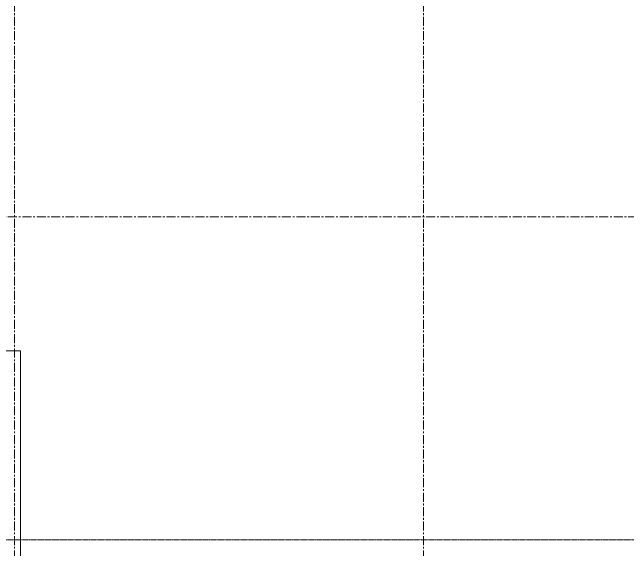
# Model space of a CAD drawing. Header units: millimetres. Extents: x 26027 to 581921, y 7230 to 233891.
# Drawn here: x 487960 to 498797, y 173035 to 182500 of the extents above; entities that cross this region are included whole.
import ezdxf

# ---------------------------------------------------------------- set-up
doc = ezdxf.new("R2010")
doc.units = ezdxf.units.MM
doc.header["$LTSCALE"] = 5
doc.linetypes.add('CENTER', pattern=[50.8, 31.75, -6.35, 6.35, -6.35])
doc.linetypes.add('HIDDEN2', pattern=[0.1875, 0.125, -0.0625])
doc.layers.add('axes', color=9, linetype='Continuous')
doc.layers.add('Proj', color=7, linetype='HIDDEN2', lineweight=5)
doc.layers.add('Walls', color=32, linetype='Continuous', lineweight=5)

msp = doc.modelspace()

# ---------------------------------------------------------------- linework, layer by layer
at = {"layer": 'axes', "linetype": 'CENTER', "lineweight": 0}
for p, q in [((487998.8, 120285.6, 0), (487998.8, 210035.3, 0)), ((495198.8, 120285.6, 0), (495198.8, 210035.3, 0)), ((544175.8, 178895.3, 2.4), (461277.7, 178895.3, 2.4))]:
    msp.add_line(p, q, dxfattribs=at)
at = {"layer": 'Proj', "elevation": 2.4}
msp.add_lwpolyline([(522665.8, 184520.3), (522665.8, 173210.3), (481702.2, 173210.3), (481702.2, 184520.3)], close=True, dxfattribs=at)
at = {"layer": 'Walls'}
for p, q in [((488103.8, 176540.3, 0), (485661.1, 176540.3, 0)), ((488103.8, 171410.3, 2.4), (488103.8, 176540.3, 2.4))]:
    msp.add_line(p, q, dxfattribs=at)

doc.saveas('drawing.dxf')
